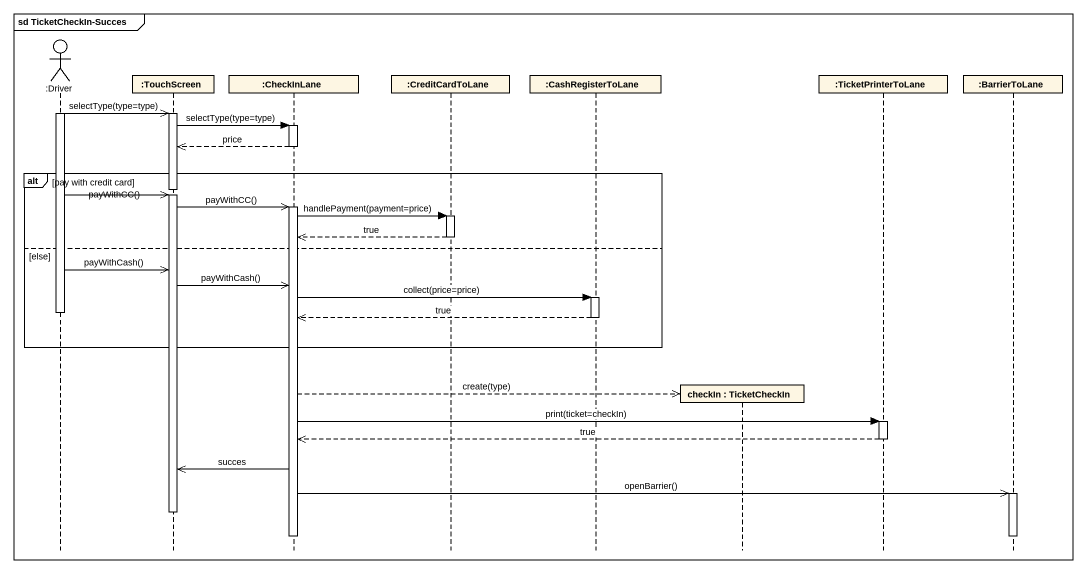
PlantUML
@startuml
mainframe sd TicketCheckIn-Succes
hide footbox
actor ":Driver" as Driver
participant ":TouchScreen" as TouchScreen
participant ":CheckInLane" as CheckInLane
participant ":CreditCardToLane" as CreditCardToLane
participant ":CashRegisterToLane" as CashRegisterToLane
participant "checkIn : TicketCheckIn" as checkIn
participant ":TicketPrinterToLane" as TicketPrinterToLane
participant ":BarrierToLane" as BarrierToLane

activate Driver
Driver ->> TouchScreen : selectType(type=type)
activate TouchScreen
TouchScreen -> CheckInLane : selectType(type=type)
activate CheckInLane
CheckInLane -->> TouchScreen : price
deactivate CheckInLane
alt pay with credit card
  deactivate TouchScreen
  Driver ->> TouchScreen : payWithCC()
  activate TouchScreen
  TouchScreen ->> CheckInLane : payWithCC()
  activate CheckInLane
  CheckInLane -> CreditCardToLane : handlePayment(payment=price)
  activate CreditCardToLane
  CreditCardToLane -->> CheckInLane : true
  deactivate CreditCardToLane
else else
  Driver ->> TouchScreen : payWithCash()
  TouchScreen ->> CheckInLane : payWithCash()
  CheckInLane -> CashRegisterToLane : collect(price=price)
  activate CashRegisterToLane
  deactivate Driver
  CashRegisterToLane -->> CheckInLane : true
  deactivate CashRegisterToLane
end
CheckInLane -->> checkIn ** : create(type)
CheckInLane -> TicketPrinterToLane : print(ticket=checkIn)
activate TicketPrinterToLane
TicketPrinterToLane -->> CheckInLane : true
deactivate TicketPrinterToLane
CheckInLane ->> TouchScreen : succes
CheckInLane ->> BarrierToLane : openBarrier()
activate BarrierToLane
deactivate TouchScreen
deactivate CheckInLane
deactivate BarrierToLane
@enduml
